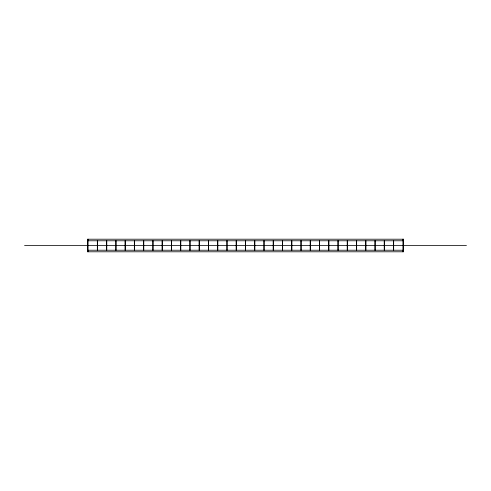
<?xml version="1.0" encoding="UTF-8"?>
<svg xmlns="http://www.w3.org/2000/svg" width="491" height="491" viewBox="0 0 491 491"><rect width="100%" height="100%" fill="white"/><g stroke="black" fill="none" stroke-linecap="round" stroke-linejoin="round"><path stroke-width="0.74" d="M403.553 250.22L403.553 240.78M88.079 240.78L402.921 240.78M24.55 245.5L87.521 245.5M88.079 245.5L402.921 245.5M403.479 245.5L466.45 245.5M88.079 250.22L402.921 250.22M402.921 239.203L402.921 251.797M393.665 240.78L393.665 250.22M393.475 240.78L393.475 250.22M384.41 240.78L384.41 250.22M384.22 240.78L384.22 250.22M375.161 240.78L375.161 250.22M374.964 240.78L374.964 250.22M365.905 240.78L365.905 250.22M365.715 240.78L365.715 250.22M356.65 240.78L356.65 250.22M356.46 240.78L356.46 250.22M347.395 240.78L347.395 250.22M347.205 240.78L347.205 250.22M338.139 240.78L338.139 250.22M337.949 240.78L337.949 250.22M328.884 240.78L328.884 250.22M328.694 240.78L328.694 250.22M319.629 240.78L319.629 250.22M319.438 240.78L319.438 250.22M310.38 240.78L310.38 250.22M310.183 240.78L310.183 250.22M301.124 240.78L301.124 250.22M300.934 240.78L300.934 250.22M291.869 240.78L291.869 250.22M291.679 240.78L291.679 250.22M282.613 240.78L282.613 250.22M282.423 240.78L282.423 250.22M273.358 240.78L273.358 250.22M273.168 240.78L273.168 250.22M264.103 240.78L264.103 250.22M263.913 240.78L263.913 250.22M254.847 240.78L254.847 250.22M254.657 240.78L254.657 250.22M245.598 240.78L245.598 250.22M245.402 240.78L245.402 250.22M236.343 240.78L236.343 250.22M236.153 240.78L236.153 250.22M227.088 240.78L227.088 250.22M226.897 240.78L226.897 250.22M217.832 240.78L217.832 250.22M217.642 240.78L217.642 250.22M208.577 240.78L208.577 250.22M208.387 240.78L208.387 250.22M199.321 240.78L199.321 250.22M199.131 240.78L199.131 250.22M190.066 240.78L190.066 250.22M189.876 240.78L189.876 250.22M180.817 240.78L180.817 250.22M180.62 240.78L180.62 250.22M171.562 240.78L171.562 250.22M171.371 240.78L171.371 250.22M162.306 240.78L162.306 250.22M162.116 240.78L162.116 250.22M153.051 240.78L153.051 250.22M152.861 240.78L152.861 250.22M143.795 240.78L143.795 250.22M143.605 240.78L143.605 250.22M134.54 240.78L134.54 250.22M134.35 240.78L134.35 250.22M125.285 240.78L125.285 250.22M125.095 240.78L125.095 250.22M116.036 240.78L116.036 250.22M115.839 240.78L115.839 250.22M106.78 240.78L106.78 250.22M106.59 240.78L106.59 250.22M97.525 240.78L97.525 250.22M97.335 240.78L97.335 250.22M88.079 239.203L88.079 251.797M403.553 239.203L87.447 239.203L87.447 251.797L403.553 251.797L403.553 239.203"/></g></svg>
